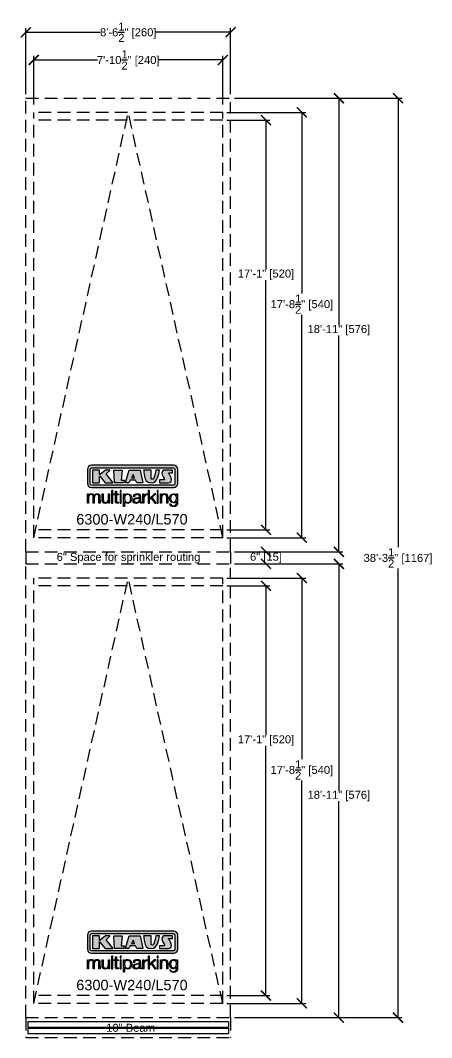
# Model space of a CAD drawing. Extents: x -210816 to 20092, y 4708 to 41486.
# Drawn here: x 19535 to 19740, y 9000 to 9508 of the extents above; entities that cross this region are included whole.
import ezdxf

# ---------------------------------------------------------------- set-up
doc = ezdxf.new("R2010")
doc.units = 0
doc.header["$MEASUREMENT"] = 0
doc.linetypes.add('DASHED', pattern=[0.2067, 0.1654, -0.0413])
doc.linetypes.add('HIDDEN', pattern=[9.525, 6.35, -3.175])
doc.layers.get('0').update_dxf_attribs({"linetype": 'CONTINUOUS'})
doc.layers.get('DEFPOINTS').update_dxf_attribs({"linetype": 'CONTINUOUS'})
for name, color, linetype in [('DIM', 6, 'CONTINUOUS'), ('KLAUS', 30, 'CONTINUOUS'), ('LOGO', 7, 'CONTINUOUS')]:
    doc.layers.add(name, color=color, linetype=linetype)
doc.styles.get("Standard").update_dxf_attribs({"font": 'arial.ttf'})
doc.dimstyles.get("Standard").update_dxf_attribs({"dimtxt": 5, "dimasz": 5, "dimexe": 2, "dimexo": 2, "dimgap": 0.09, "dimtad": 0, "dimtih": 1, "dimtoh": 1, "dimdec": 1, "dimzin": 0, "dimdsep": 46, "dimlunit": 4, "dimtxsty": 'Standard', "dimblk": 'ARCHTICK', "dimcen": -0.09, "dimadec": 0, "dimazin": 0, "dimtfac": 1, "dimtdec": 4, "dimtofl": 0, "dimtmove": 0, "dimatfit": 3, "dimldrblk": 'ARCHTICK', "dimfxl": 1, "dimtolj": 1, "dimtzin": 0, "dimarcsym": 0})

# ---------------------------------------------------------------- blocks, each defined once
blk = doc.blocks.new('_ARCHTICK')
at = {"color": 0, "linetype": 'ByBlock', "const_width": 0.15}
blk.add_lwpolyline([(-0.5, -0.5), (0.5, 0.5)], dxfattribs=at)
blk = doc.blocks.new('*D11096')
at = {"layer": 'DEFPOINTS', "color": 0}
for p in [(19635.75, 9462.21), (19635.75, 9249.66), (19675.3, 9249.66)]:
    blk.add_point(p, dxfattribs=at)
at = {"layer": 'DIM', "color": 0, "lineweight": -2}
for p, q in [((19637.75, 9462.21), (19677.3, 9462.21)), ((19675.3, 9462.21), (19675.3, 9371.7)), ((19675.3, 9249.66), (19675.3, 9361.04)), ((19637.75, 9249.66), (19677.3, 9249.66))]:
    blk.add_line(p, q, dxfattribs=at)
at = {"layer": 'DIM', "color": 0, "lineweight": -2, "xscale": 5, "yscale": 5, "zscale": 5}
for p, rotation in [((19675.3, 9462.21), 90), ((19675.3, 9249.66), 270)]:
    blk.add_blockref('_ARCHTICK', p, dxfattribs=dict(at, rotation=rotation))
at = {"layer": 'DIM', "color": 0, "insert": (19675.3, 9366.37), "char_height": 4, "attachment_point": 5}
blk.add_mtext('\\A1;17\'-8{\\H1.000000x;\\S1/2;}" [540]', dxfattribs=at)
blk = doc.blocks.new('*D11097')
at = {"layer": 'DEFPOINTS', "color": 0}
for p in [(19639.68, 9469.31), (19639.68, 9242.56), (19693.79, 9242.56)]:
    blk.add_point(p, dxfattribs=at)
at = {"layer": 'DIM', "color": 0, "lineweight": -2}
for p, q in [((19641.68, 9469.31), (19695.79, 9469.31)), ((19693.79, 9469.31), (19693.79, 9355.97)), ((19693.79, 9242.56), (19693.79, 9350.67)), ((19641.68, 9242.56), (19695.79, 9242.56))]:
    blk.add_line(p, q, dxfattribs=at)
at = {"layer": 'DIM', "color": 0, "lineweight": -2, "xscale": 5, "yscale": 5, "zscale": 5}
for p, rotation in [((19693.79, 9469.31), 90), ((19693.79, 9242.56), 270)]:
    blk.add_blockref('_ARCHTICK', p, dxfattribs=dict(at, rotation=rotation))
at = {"layer": 'DIM', "color": 0, "insert": (19693.79, 9353.32), "char_height": 4, "attachment_point": 5}
blk.add_mtext('\\A1;18\'-11" [576]', dxfattribs=at)
blk = doc.blocks.new('*D11098')
at = {"layer": 'DEFPOINTS', "color": 0}
for p in [(19635.75, 9458.31), (19635.75, 9253.56), (19657.36, 9253.56)]:
    blk.add_point(p, dxfattribs=at)
at = {"layer": 'DIM', "color": 0, "lineweight": -2}
for p, q in [((19637.75, 9458.31), (19659.36, 9458.31)), ((19657.36, 9458.31), (19657.36, 9383.71)), ((19657.36, 9253.56), (19657.36, 9378.4)), ((19637.75, 9253.56), (19659.36, 9253.56))]:
    blk.add_line(p, q, dxfattribs=at)
at = {"layer": 'DIM', "color": 0, "lineweight": -2, "xscale": 5, "yscale": 5, "zscale": 5}
for p, rotation in [((19657.36, 9458.31), 90), ((19657.36, 9253.56), 270)]:
    blk.add_blockref('_ARCHTICK', p, dxfattribs=dict(at, rotation=rotation))
at = {"layer": 'DIM', "color": 0, "insert": (19657.36, 9381.05), "char_height": 4, "attachment_point": 5}
blk.add_mtext('\\A1;17\'-1" [520]', dxfattribs=at)
blk = doc.blocks.new('*D11149')
at = {"layer": 'DEFPOINTS', "color": 0}
for p in [(19635.75, 9229.46), (19635.75, 9016.91), (19675.3, 9016.91)]:
    blk.add_point(p, dxfattribs=at)
at = {"layer": 'DIM', "color": 0, "lineweight": -2}
for p, q in [((19637.75, 9229.46), (19677.3, 9229.46)), ((19675.3, 9229.46), (19675.3, 9138.95)), ((19675.3, 9016.91), (19675.3, 9128.29)), ((19637.75, 9016.91), (19677.3, 9016.91))]:
    blk.add_line(p, q, dxfattribs=at)
at = {"layer": 'DIM', "color": 0, "lineweight": -2, "xscale": 5, "yscale": 5, "zscale": 5}
for p, rotation in [((19675.3, 9229.46), 90), ((19675.3, 9016.91), 270)]:
    blk.add_blockref('_ARCHTICK', p, dxfattribs=dict(at, rotation=rotation))
at = {"layer": 'DIM', "color": 0, "insert": (19675.3, 9133.62), "char_height": 4, "attachment_point": 5}
blk.add_mtext('\\A1;17\'-8{\\H1.000000x;\\S1/2;}" [540]', dxfattribs=at)
blk = doc.blocks.new('*D11150')
at = {"layer": 'DEFPOINTS', "color": 0}
for p in [(19639.68, 9236.56), (19639.68, 9009.81), (19693.79, 9009.81)]:
    blk.add_point(p, dxfattribs=at)
at = {"layer": 'DIM', "color": 0, "lineweight": -2}
for p, q in [((19641.68, 9236.56), (19695.79, 9236.56)), ((19693.79, 9236.56), (19693.79, 9123.22)), ((19693.79, 9009.81), (19693.79, 9117.92)), ((19641.68, 9009.81), (19695.79, 9009.81))]:
    blk.add_line(p, q, dxfattribs=at)
at = {"layer": 'DIM', "color": 0, "lineweight": -2, "xscale": 5, "yscale": 5, "zscale": 5}
for p, rotation in [((19693.79, 9236.56), 90), ((19693.79, 9009.81), 270)]:
    blk.add_blockref('_ARCHTICK', p, dxfattribs=dict(at, rotation=rotation))
at = {"layer": 'DIM', "color": 0, "insert": (19693.79, 9120.57), "char_height": 4, "attachment_point": 5}
blk.add_mtext('\\A1;18\'-11" [576]', dxfattribs=at)
blk = doc.blocks.new('*D11151')
at = {"layer": 'DEFPOINTS', "color": 0}
for p in [(19635.75, 9225.56), (19635.75, 9020.81), (19657.36, 9020.81)]:
    blk.add_point(p, dxfattribs=at)
at = {"layer": 'DIM', "color": 0, "lineweight": -2}
for p, q in [((19637.75, 9225.56), (19659.36, 9225.56)), ((19657.36, 9225.56), (19657.36, 9150.96)), ((19657.36, 9020.81), (19657.36, 9145.65)), ((19637.75, 9020.81), (19659.36, 9020.81))]:
    blk.add_line(p, q, dxfattribs=at)
at = {"layer": 'DIM', "color": 0, "lineweight": -2, "xscale": 5, "yscale": 5, "zscale": 5}
for p, rotation in [((19657.36, 9225.56), 90), ((19657.36, 9020.81), 270)]:
    blk.add_blockref('_ARCHTICK', p, dxfattribs=dict(at, rotation=rotation))
at = {"layer": 'DIM', "color": 0, "insert": (19657.36, 9148.3), "char_height": 4, "attachment_point": 5}
blk.add_mtext('\\A1;17\'-1" [520]', dxfattribs=at)
blk = doc.blocks.new('*D11180')
at = {"layer": 'DEFPOINTS', "color": 0}
for p in [(19639.68, 9242.56), (19639.68, 9236.56), (19657.36, 9236.56)]:
    blk.add_point(p, dxfattribs=at)
at = {"layer": 'DIM', "color": 0, "lineweight": -2}
for p, q in [((19641.68, 9242.56), (19659.36, 9242.56)), ((19657.36, 9242.56), (19657.36, 9242.22)), ((19641.68, 9236.56), (19659.36, 9236.56)), ((19657.36, 9236.56), (19657.36, 9236.91))]:
    blk.add_line(p, q, dxfattribs=at)
at = {"layer": 'DIM', "color": 0, "lineweight": -2, "xscale": 5, "yscale": 5, "zscale": 5}
for p, rotation in [((19657.36, 9242.56), 90), ((19657.36, 9236.56), 270)]:
    blk.add_blockref('_ARCHTICK', p, dxfattribs=dict(at, rotation=rotation))
at = {"layer": 'DIM', "color": 0, "insert": (19657.36, 9239.56), "char_height": 4, "attachment_point": 5}
blk.add_mtext('\\A1;6" [15]', dxfattribs=at)
blk = doc.blocks.new('*D11191')
at = {"layer": 'DEFPOINTS', "color": 0}
for p in [(19639.68, 9469.31), (19723.36, 9469.31), (19639.68, 9009.81)]:
    blk.add_point(p, dxfattribs=at)
at = {"layer": 'DIM', "color": 0, "lineweight": -2}
for p, q in [((19641.68, 9469.31), (19725.36, 9469.31)), ((19723.36, 9469.31), (19723.36, 9244.89)), ((19723.36, 9009.81), (19723.36, 9234.24)), ((19641.68, 9009.81), (19725.36, 9009.81))]:
    blk.add_line(p, q, dxfattribs=at)
at = {"layer": 'DIM', "color": 0, "lineweight": -2, "xscale": 5, "yscale": 5, "zscale": 5}
for p, rotation in [((19723.36, 9469.31), 90), ((19723.36, 9009.81), 270)]:
    blk.add_blockref('_ARCHTICK', p, dxfattribs=dict(at, rotation=rotation))
at = {"layer": 'DIM', "color": 0, "insert": (19723.36, 9239.56), "char_height": 4, "attachment_point": 5}
blk.add_mtext('\\A1;38\'-3{\\H1.000000x;\\S1/2;}" [1167]', dxfattribs=at)
blk = doc.blocks.new('KLAUS')
at = {"layer": 'LOGO'}
h = blk.add_hatch(color=8, dxfattribs=at)
h.dxf.hatch_style = 2
edge = h.paths.add_edge_path()
edge.add_spline(control_points=[(3.6, 29.09), (2.88, 29.09), (2.3, 28.51), (2.3, 27.8), (2.3, 27.8), (2.3, 16.11), (2.3, 16.11), (2.3, 15.39), (2.88, 14.81), (3.6, 14.81), (3.6, 14.81), (71.16, 14.81), (71.16, 14.81), (71.88, 14.81), (72.46, 15.39), (72.46, 16.11), (72.46, 16.11), (72.46, 27.8), (72.46, 27.8), (72.46, 28.51), (71.88, 29.09), (71.16, 29.09), (71.16, 29.09), (3.6, 29.09), (3.6, 29.09), (3.6, 29.09), (3.6, 29.09), (3.6, 29.09)], knot_values=[0, 0, 0, 0, 1, 1, 1, 2, 2, 2, 3, 3, 3, 4, 4, 4, 5, 5, 5, 6, 6, 6, 7, 7, 7, 8, 8, 8, 9, 9, 9, 9], degree=3, periodic=0)
edge = h.paths.add_edge_path()
edge.add_spline(control_points=[(3.35, 31.23), (3.35, 31.23), (71.47, 31.23), (71.47, 31.23), (73.26, 31.23), (74.71, 29.77), (74.71, 27.99), (74.71, 27.99), (74.71, 16.17), (74.71, 16.17), (74.71, 14.38), (73.26, 12.93), (71.47, 12.93), (71.47, 12.93), (3.35, 12.93), (3.35, 12.93), (1.56, 12.93), (0.11, 14.38), (0.11, 16.17), (0.11, 16.17), (0.11, 27.99), (0.11, 27.99), (0.11, 29.77), (1.56, 31.23), (3.35, 31.23), (3.35, 31.23), (3.35, 31.23), (3.35, 31.23)], knot_values=[0, 0, 0, 0, 1, 1, 1, 2, 2, 2, 3, 3, 3, 4, 4, 4, 5, 5, 5, 6, 6, 6, 7, 7, 7, 8, 8, 8, 9, 9, 9, 9], degree=3, periodic=0)
h = blk.add_hatch(color=8, dxfattribs=at)
h.dxf.hatch_style = 2
edge = h.paths.add_edge_path()
edge.add_spline(control_points=[(4.5, 27.33), (4.5, 27.33), (9.7, 27.33), (9.7, 27.33), (9.84, 27.33), (9.96, 27.22), (9.96, 27.08), (9.96, 27.08), (9.96, 23.69), (9.96, 23.69), (9.96, 23.69), (9.94, 23.64), (10.04, 23.59), (10.14, 23.53), (10.2, 23.57), (10.2, 23.57), (10.2, 23.57), (10.51, 23.75), (10.51, 23.75), (10.51, 23.75), (14.94, 27.33), (14.94, 27.33), (14.94, 27.33), (18.41, 27.33), (18.41, 27.33), (18.41, 27.33), (18.49, 27.33), (18.56, 27.2), (18.65, 27.04), (18.53, 26.91), (18.53, 26.91), (18.53, 26.91), (15.49, 24.11), (15.49, 24.11), (15.49, 24.11), (21.14, 17.06), (21.14, 17.06), (21.14, 17.06), (21.13, 16.91), (21.13, 16.91), (21.08, 16.84), (20.99, 16.82), (20.99, 16.82), (20.99, 16.82), (14.7, 16.82), (14.7, 16.82), (14.7, 16.82), (10.26, 22.17), (10.26, 22.17), (10.26, 22.17), (10.19, 22.24), (10.08, 22.21), (9.97, 22.18), (9.96, 22.11), (9.96, 22.11), (9.96, 22.11), (9.96, 17.08), (9.96, 17.08), (9.96, 16.94), (9.84, 16.82), (9.7, 16.82), (9.7, 16.82), (4.5, 16.82), (4.5, 16.82), (4.36, 16.82), (4.25, 16.94), (4.25, 17.08), (4.25, 17.08), (4.25, 27.08), (4.25, 27.08), (4.25, 27.22), (4.36, 27.33), (4.5, 27.33), (4.5, 27.33), (4.5, 27.33), (4.5, 27.33)], knot_values=[0, 0, 0, 0, 1, 1, 1, 2, 2, 2, 3, 3, 3, 4, 4, 4, 5, 5, 5, 6, 6, 6, 7, 7, 7, 8, 8, 8, 9, 9, 9, 10, 10, 10, 11, 11, 11, 12, 12, 12, 13, 13, 13, 14, 14, 14, 15, 15, 15, 16, 16, 16, 17, 17, 17, 18, 18, 18, 19, 19, 19, 20, 20, 20, 21, 21, 21, 22, 22, 22, 23, 23, 23, 24, 24, 24, 25, 25, 25, 25], degree=3, periodic=0)
h = blk.add_hatch(color=8, dxfattribs=at)
h.dxf.hatch_style = 2
h.paths.add_polyline_path([(22.42, 17.06), (21.97, 27.15), (22.24, 27.33), (28.55, 27.33), (28.86, 26.97), (28.01, 19.08), (30.26, 19.07), (30.44, 18.95), (30.08, 16.95), (29.49, 16.82), (22.6, 16.82)])
h = blk.add_hatch(color=8, dxfattribs=at)
h.paths.add_polyline_path([(36.52, 21.01), (38.93, 21.01), (37.87, 23.57)])
h.paths.add_polyline_path([(34.52, 27.33), (43.65, 27.33), (45.76, 16.94), (45.57, 16.82), (40.83, 16.82), (39.89, 18.95), (35.42, 18.95), (34.27, 16.82), (31.78, 16.82), (31.66, 17)])
h = blk.add_hatch(color=8, dxfattribs=at)
h.dxf.hatch_style = 2
edge = h.paths.add_edge_path()
edge.add_spline(control_points=[(52.69, 27.32), (52.69, 27.32), (52.88, 20.14), (52.88, 20.14), (53.01, 19.89), (53.2, 19.77), (53.43, 19.71), (53.91, 19.59), (54.43, 19.57), (54.64, 20.03), (55.23, 21.34), (56.27, 25.45), (56.6, 27.33), (56.6, 27.33), (59.77, 27.33), (59.77, 27.33), (58.77, 23.9), (58.56, 16.82), (52.63, 16.76), (48.72, 16.72), (48.01, 19.35), (47.27, 22.24), (46.89, 23.68), (46.54, 27.33), (46.54, 27.33), (46.54, 27.33), (52.69, 27.32), (52.69, 27.32), (52.69, 27.32), (52.69, 27.32), (52.69, 27.32)], knot_values=[0, 0, 0, 0, 1, 1, 1, 2, 2, 2, 3, 3, 3, 4, 4, 4, 5, 5, 5, 6, 6, 6, 7, 7, 7, 8, 8, 8, 9, 9, 9, 10, 10, 10, 10], degree=3, periodic=0)
h = blk.add_hatch(color=8, dxfattribs=at)
h.dxf.hatch_style = 2
edge = h.paths.add_edge_path()
edge.add_spline(control_points=[(64.46, 27.33), (64.46, 27.33), (70.31, 27.33), (70.31, 27.33), (70.31, 26.52), (70.31, 26.02), (70.31, 25.12), (70.31, 25.12), (67.3, 25.12), (67.3, 25.12), (67.24, 25.04), (67.25, 25.11), (67.25, 24.91), (67.25, 24.88), (69.73, 20.38), (69.73, 19.57), (69.73, 16.4), (67.22, 16.81), (65.9, 16.82), (65.9, 16.82), (59.59, 16.82), (59.59, 16.82), (59.59, 17.76), (59.59, 18.23), (59.59, 19.14), (59.59, 19.14), (63.75, 19.14), (63.75, 19.14), (63.82, 19.22), (63.81, 19.11), (63.81, 19.31), (63.81, 20.32), (61.58, 23.06), (61.58, 24.63), (61.58, 26.33), (62.83, 27.34), (64.46, 27.33), (64.46, 27.33), (64.46, 27.33), (64.46, 27.33)], knot_values=[0, 0, 0, 0, 1, 1, 1, 2, 2, 2, 3, 3, 3, 4, 4, 4, 5, 5, 5, 6, 6, 6, 7, 7, 7, 8, 8, 8, 9, 9, 9, 10, 10, 10, 11, 11, 11, 12, 12, 12, 13, 13, 13, 13], degree=3, periodic=0)
h = blk.add_hatch(color=30, dxfattribs=at)
h.dxf.hatch_style = 2
h.paths.add_polyline_path([(20.07, 0), (20.99, 0), (20.99, 10.45), (20.07, 10.45)])
h = blk.add_hatch(color=30, dxfattribs=at)
h.dxf.hatch_style = 2
edge = h.paths.add_edge_path()
edge.add_spline(control_points=[(24.22, 9.82), (24.22, 9.82), (23.3, 9.82), (23.3, 9.82), (23.3, 9.82), (23.3, 7.55), (23.3, 7.55), (23.3, 7.55), (21.98, 7.55), (21.98, 7.55), (21.98, 7.55), (21.98, 6.78), (21.98, 6.78), (21.98, 6.78), (23.3, 6.78), (23.3, 6.78), (23.3, 6.78), (23.3, 1.61), (23.3, 1.61), (23.28, 0.32), (23.71, -0.09), (24.94, -0.09), (25.22, -0.09), (25.48, -0.06), (25.76, -0.06), (25.76, -0.06), (25.76, 0.73), (25.76, 0.73), (25.5, 0.7), (25.23, 0.69), (24.97, 0.69), (24.31, 0.73), (24.22, 1.08), (24.22, 1.68), (24.22, 1.68), (24.22, 6.78), (24.22, 6.78), (24.22, 6.78), (25.76, 6.78), (25.76, 6.78), (25.76, 6.78), (25.76, 7.55), (25.76, 7.55), (25.76, 7.55), (24.22, 7.55), (24.22, 7.55), (24.22, 7.55), (24.22, 9.82), (24.22, 9.82), (24.22, 9.82), (24.22, 9.82), (24.22, 9.82)], knot_values=[0, 0, 0, 0, 1, 1, 1, 2, 2, 2, 3, 3, 3, 4, 4, 4, 5, 5, 5, 6, 6, 6, 7, 7, 7, 8, 8, 8, 9, 9, 9, 10, 10, 10, 11, 11, 11, 12, 12, 12, 13, 13, 13, 14, 14, 14, 15, 15, 15, 16, 16, 16, 17, 17, 17, 17], degree=3, periodic=0)
h = blk.add_hatch(color=30, dxfattribs=at)
h.paths.add_polyline_path([(27.1, 0), (28.03, 0), (28.03, 7.55), (27.1, 7.55)])
h.paths.add_polyline_path([(27.1, 8.98), (28.03, 8.98), (28.03, 10.45), (27.1, 10.45)])
h = blk.add_hatch(color=30, dxfattribs=at)
h.dxf.hatch_style = 2
h.paths.add_polyline_path([(50.4, 0), (51.32, 0), (51.32, 2.87), (52.82, 4.11), (55.8, 0), (56.96, 0), (53.52, 4.76), (56.74, 7.55), (55.51, 7.55), (51.32, 3.89), (51.32, 10.45), (50.4, 10.45)])
h = blk.add_hatch(color=30, dxfattribs=at)
h.paths.add_polyline_path([(57.74, 0), (58.66, 0), (58.66, 7.55), (57.74, 7.55)])
h.paths.add_polyline_path([(57.74, 8.98), (58.66, 8.98), (58.66, 10.45), (57.74, 10.45)])
h = blk.add_hatch(color=30, dxfattribs=at)
h.dxf.hatch_style = 2
edge = h.paths.add_edge_path()
edge.add_spline(control_points=[(0, 0), (0, 0), (0.92, 0), (0.92, 0), (0.92, 0), (0.92, 4.22), (0.92, 4.22), (0.94, 5.8), (1.58, 7), (3.18, 7), (4.35, 7), (4.77, 6.15), (4.76, 5.12), (4.76, 5.12), (4.76, 0), (4.76, 0), (4.76, 0), (5.68, 0), (5.68, 0), (5.68, 0), (5.68, 4.27), (5.68, 4.27), (5.68, 5.68), (6.14, 7), (7.73, 7), (9.05, 7), (9.52, 6.32), (9.52, 5.08), (9.52, 5.08), (9.52, 0), (9.52, 0), (9.52, 0), (10.44, 0), (10.44, 0), (10.44, 0), (10.44, 5.12), (10.44, 5.12), (10.44, 6.91), (9.59, 7.77), (7.94, 7.77), (6.94, 7.77), (5.99, 7.29), (5.54, 6.3), (5.26, 7.29), (4.36, 7.77), (3.37, 7.77), (2.17, 7.77), (1.38, 7.19), (0.89, 6.28), (0.89, 6.28), (0.85, 6.28), (0.85, 6.28), (0.85, 6.28), (0.85, 7.55), (0.85, 7.55), (0.85, 7.55), (0, 7.55), (0, 7.55), (0, 7.55), (0, 0), (0, 0), (0, 0), (0, 0), (0, 0)], knot_values=[0, 0, 0, 0, 1, 1, 1, 2, 2, 2, 3, 3, 3, 4, 4, 4, 5, 5, 5, 6, 6, 6, 7, 7, 7, 8, 8, 8, 9, 9, 9, 10, 10, 10, 11, 11, 11, 12, 12, 12, 13, 13, 13, 14, 14, 14, 15, 15, 15, 16, 16, 16, 17, 17, 17, 18, 18, 18, 19, 19, 19, 20, 20, 20, 21, 21, 21, 21], degree=3, periodic=0)
h = blk.add_hatch(color=30, dxfattribs=at)
h.dxf.hatch_style = 2
edge = h.paths.add_edge_path()
edge.add_spline(control_points=[(18.31, 7.55), (18.31, 7.55), (17.39, 7.55), (17.39, 7.55), (17.39, 7.55), (17.39, 3.59), (17.39, 3.59), (17.39, 2.05), (16.7, 0.56), (15.12, 0.56), (13.66, 0.56), (13.15, 1.27), (13.1, 2.64), (13.1, 2.64), (13.1, 7.55), (13.1, 7.55), (13.1, 7.55), (12.18, 7.55), (12.18, 7.55), (12.18, 7.55), (12.18, 2.65), (12.18, 2.65), (12.18, 0.89), (12.93, -0.22), (14.83, -0.22), (15.96, -0.22), (16.95, 0.35), (17.44, 1.36), (17.44, 1.36), (17.47, 1.36), (17.47, 1.36), (17.47, 1.36), (17.47, 0), (17.47, 0), (17.47, 0), (18.31, 0), (18.31, 0), (18.31, 0), (18.31, 7.55), (18.31, 7.55), (18.31, 7.55), (18.31, 7.55), (18.31, 7.55)], knot_values=[0, 0, 0, 0, 1, 1, 1, 2, 2, 2, 3, 3, 3, 4, 4, 4, 5, 5, 5, 6, 6, 6, 7, 7, 7, 8, 8, 8, 9, 9, 9, 10, 10, 10, 11, 11, 11, 12, 12, 12, 13, 13, 13, 14, 14, 14, 14], degree=3, periodic=0)
h = blk.add_hatch(color=30, dxfattribs=at)
edge = h.paths.add_edge_path()
edge.add_spline(control_points=[(35.84, 3.78), (35.84, 2.21), (35.12, 0.56), (33.37, 0.56), (31.4, 0.56), (30.72, 2.21), (30.72, 3.78), (30.72, 5.49), (31.33, 7), (33.37, 7), (35.12, 7), (35.84, 5.34), (35.84, 3.78), (35.84, 3.78), (35.84, 3.78), (35.84, 3.78)], knot_values=[0, 0, 0, 0, 1, 1, 1, 2, 2, 2, 3, 3, 3, 4, 4, 4, 5, 5, 5, 5], degree=3, periodic=0)
edge = h.paths.add_edge_path()
edge.add_spline(control_points=[(29.79, -2.8), (29.79, -2.8), (30.72, -2.8), (30.72, -2.8), (30.72, -2.8), (30.72, 1.43), (30.72, 1.43), (30.72, 1.43), (30.74, 1.43), (30.74, 1.43), (31.14, 0.35), (32.24, -0.22), (33.37, -0.22), (35.66, -0.22), (36.76, 1.64), (36.76, 3.78), (36.76, 5.91), (35.66, 7.77), (33.37, 7.77), (32.15, 7.77), (31.1, 7.14), (30.67, 6.12), (30.67, 6.12), (30.64, 6.12), (30.64, 6.12), (30.64, 6.12), (30.64, 7.55), (30.64, 7.55), (30.64, 7.55), (29.79, 7.55), (29.79, 7.55), (29.79, 7.55), (29.79, -2.8), (29.79, -2.8), (29.79, -2.8), (29.79, -2.8), (29.79, -2.8)], knot_values=[0, 0, 0, 0, 1, 1, 1, 2, 2, 2, 3, 3, 3, 4, 4, 4, 5, 5, 5, 6, 6, 6, 7, 7, 7, 8, 8, 8, 9, 9, 9, 10, 10, 10, 11, 11, 11, 12, 12, 12, 12], degree=3, periodic=0)
h = blk.add_hatch(color=30, dxfattribs=at)
edge = h.paths.add_edge_path()
edge.add_spline(control_points=[(43.03, 2.93), (43.04, 1.45), (41.8, 0.56), (40.39, 0.56), (39.53, 0.56), (38.71, 1.13), (38.71, 2.05), (38.71, 3.53), (40.66, 3.51), (42.22, 3.79), (42.47, 3.84), (42.88, 3.91), (43, 4.13), (43, 4.13), (43.03, 4.13), (43.03, 4.13), (43.03, 4.13), (43.03, 2.93), (43.03, 2.93), (43.03, 2.93), (43.03, 2.93), (43.03, 2.93)], knot_values=[0, 0, 0, 0, 1, 1, 1, 2, 2, 2, 3, 3, 3, 4, 4, 4, 5, 5, 5, 6, 6, 6, 7, 7, 7, 7], degree=3, periodic=0)
edge = h.paths.add_edge_path()
edge.add_spline(control_points=[(39.03, 5.24), (39.06, 6.47), (39.91, 7), (41.05, 7), (42.14, 7), (43.03, 6.69), (43.03, 5.45), (43.03, 4.61), (42.6, 4.51), (41.84, 4.42), (39.85, 4.19), (37.79, 4.11), (37.79, 1.99), (37.79, 0.47), (38.93, -0.22), (40.32, -0.22), (41.77, -0.22), (42.43, 0.34), (43.07, 1.32), (43.07, 1.32), (43.1, 1.32), (43.1, 1.32), (43.1, 0.53), (43.25, 0), (44.19, 0), (44.43, 0), (44.58, 0.01), (44.79, 0.06), (44.79, 0.06), (44.79, 0.83), (44.79, 0.83), (44.71, 0.81), (44.6, 0.78), (44.49, 0.78), (44.13, 0.78), (43.95, 0.98), (43.95, 1.33), (43.95, 1.33), (43.95, 5.34), (43.95, 5.34), (43.95, 7.36), (42.5, 7.77), (41.17, 7.77), (39.44, 7.77), (38.2, 7.01), (38.11, 5.24), (38.11, 5.24), (39.03, 5.24), (39.03, 5.24), (39.03, 5.24), (39.03, 5.24), (39.03, 5.24)], knot_values=[0, 0, 0, 0, 1, 1, 1, 2, 2, 2, 3, 3, 3, 4, 4, 4, 5, 5, 5, 6, 6, 6, 7, 7, 7, 8, 8, 8, 9, 9, 9, 10, 10, 10, 11, 11, 11, 12, 12, 12, 13, 13, 13, 14, 14, 14, 15, 15, 15, 16, 16, 16, 17, 17, 17, 17], degree=3, periodic=0)
h = blk.add_hatch(color=30, dxfattribs=at)
h.dxf.hatch_style = 2
edge = h.paths.add_edge_path()
edge.add_spline(control_points=[(45.79, 0), (45.79, 0), (46.71, 0), (46.71, 0), (46.71, 0), (46.71, 4.03), (46.71, 4.03), (46.71, 5.59), (47.85, 6.82), (49.52, 6.73), (49.52, 6.73), (49.52, 7.66), (49.52, 7.66), (48.16, 7.72), (47.14, 7), (46.67, 5.78), (46.67, 5.78), (46.64, 5.78), (46.64, 5.78), (46.64, 5.78), (46.64, 7.55), (46.64, 7.55), (46.64, 7.55), (45.79, 7.55), (45.79, 7.55), (45.79, 7.55), (45.79, 0), (45.79, 0), (45.79, 0), (45.79, 0), (45.79, 0)], knot_values=[0, 0, 0, 0, 1, 1, 1, 2, 2, 2, 3, 3, 3, 4, 4, 4, 5, 5, 5, 6, 6, 6, 7, 7, 7, 8, 8, 8, 9, 9, 9, 10, 10, 10, 10], degree=3, periodic=0)
h = blk.add_hatch(color=30, dxfattribs=at)
h.dxf.hatch_style = 2
edge = h.paths.add_edge_path()
edge.add_spline(control_points=[(60.41, 0), (60.41, 0), (61.33, 0), (61.33, 0), (61.33, 0), (61.33, 4.41), (61.33, 4.41), (61.36, 5.89), (62.24, 7), (63.7, 7), (65.2, 7), (65.62, 6.02), (65.62, 4.71), (65.62, 4.71), (65.62, 0), (65.62, 0), (65.62, 0), (66.54, 0), (66.54, 0), (66.54, 0), (66.54, 4.86), (66.54, 4.86), (66.54, 6.66), (65.9, 7.77), (63.78, 7.77), (62.71, 7.77), (61.7, 7.16), (61.36, 6.25), (61.36, 6.25), (61.33, 6.25), (61.33, 6.25), (61.33, 6.25), (61.33, 7.55), (61.33, 7.55), (61.33, 7.55), (60.41, 7.55), (60.41, 7.55), (60.41, 7.55), (60.41, 0), (60.41, 0), (60.41, 0), (60.41, 0), (60.41, 0)], knot_values=[0, 0, 0, 0, 1, 1, 1, 2, 2, 2, 3, 3, 3, 4, 4, 4, 5, 5, 5, 6, 6, 6, 7, 7, 7, 8, 8, 8, 9, 9, 9, 10, 10, 10, 11, 11, 11, 12, 12, 12, 13, 13, 13, 14, 14, 14, 14], degree=3, periodic=0)
h = blk.add_hatch(color=30, dxfattribs=at)
edge = h.paths.add_edge_path()
edge.add_spline(control_points=[(71.32, 0.86), (69.62, 0.86), (68.83, 2.34), (68.83, 3.86), (68.83, 5.43), (69.56, 7), (71.32, 7), (73.06, 7), (73.75, 5.34), (73.75, 3.86), (73.75, 2.33), (72.91, 0.86), (71.32, 0.86), (71.32, 0.86), (71.32, 0.86), (71.32, 0.86)], knot_values=[0, 0, 0, 0, 1, 1, 1, 2, 2, 2, 3, 3, 3, 4, 4, 4, 5, 5, 5, 5], degree=3, periodic=0)
edge = h.paths.add_edge_path()
edge.add_spline(control_points=[(74.67, 7.55), (74.67, 7.55), (73.75, 7.55), (73.75, 7.55), (73.75, 7.55), (73.75, 6.25), (73.75, 6.25), (73.75, 6.25), (73.72, 6.25), (73.72, 6.25), (73.35, 7.09), (72.41, 7.77), (71.32, 7.77), (69.13, 7.77), (67.9, 6.05), (67.9, 3.97), (67.9, 1.82), (68.9, 0.09), (71.32, 0.09), (72.4, 0.09), (73.29, 0.72), (73.72, 1.64), (73.72, 1.64), (73.75, 1.64), (73.75, 1.64), (73.75, 1.64), (73.75, 0.61), (73.75, 0.61), (73.75, -1.23), (73.01, -2.24), (71.32, -2.24), (70.29, -2.24), (69.31, -1.85), (69.1, -0.73), (69.1, -0.73), (68.18, -0.73), (68.18, -0.73), (68.31, -2.34), (69.81, -3.02), (71.32, -3.02), (73.79, -3.02), (74.65, -1.64), (74.67, 0.61), (74.67, 0.61), (74.67, 7.55), (74.67, 7.55), (74.67, 7.55), (74.67, 7.55), (74.67, 7.55)], knot_values=[0, 0, 0, 0, 1, 1, 1, 2, 2, 2, 3, 3, 3, 4, 4, 4, 5, 5, 5, 6, 6, 6, 7, 7, 7, 8, 8, 8, 9, 9, 9, 10, 10, 10, 11, 11, 11, 12, 12, 12, 13, 13, 13, 14, 14, 14, 15, 15, 15, 16, 16, 16, 16], degree=3, periodic=0)
for points in [[(22.42, 17.06), (21.97, 27.15), (22.24, 27.33), (28.55, 27.33), (28.86, 26.97), (28.01, 19.08), (30.26, 19.07), (30.44, 18.95), (30.08, 16.95), (29.49, 16.82), (22.6, 16.82), (22.42, 17.06), (22.42, 17.06)], [(34.52, 27.33), (43.65, 27.33), (45.76, 16.94), (45.57, 16.82), (40.83, 16.82), (39.89, 18.95), (35.42, 18.95), (34.27, 16.82), (31.78, 16.82), (31.66, 17), (34.52, 27.33), (34.52, 27.33)], [(36.52, 21.01), (38.93, 21.01), (37.87, 23.57), (36.52, 21.01), (36.52, 21.01)], [(20.07, 0), (20.99, 0), (20.99, 10.45), (20.07, 10.45), (20.07, 0), (20.07, 0)], [(27.1, 8.98), (28.03, 8.98), (28.03, 10.45), (27.1, 10.45), (27.1, 8.98), (27.1, 8.98)], [(50.4, 0), (51.32, 0), (51.32, 2.87), (52.82, 4.11), (55.8, 0), (56.96, 0), (53.52, 4.76), (56.74, 7.55), (55.51, 7.55), (51.32, 3.89), (51.32, 10.45), (50.4, 10.45), (50.4, 0), (50.4, 0)], [(57.74, 8.98), (58.66, 8.98), (58.66, 10.45), (57.74, 10.45), (57.74, 8.98), (57.74, 8.98)], [(27.1, 0), (28.03, 0), (28.03, 7.55), (27.1, 7.55), (27.1, 0), (27.1, 0)], [(57.74, 0), (58.66, 0), (58.66, 7.55), (57.74, 7.55), (57.74, 0), (57.74, 0)]]:
    blk.add_lwpolyline(points, dxfattribs=at)
for points, knots in [([(3.35, 31.23), (3.35, 31.23), (71.47, 31.23), (71.47, 31.23), (73.26, 31.23), (74.71, 29.77), (74.71, 27.99), (74.71, 27.99), (74.71, 16.17), (74.71, 16.17), (74.71, 14.38), (73.26, 12.93), (71.47, 12.93), (71.47, 12.93), (3.35, 12.93), (3.35, 12.93), (1.56, 12.93), (0.11, 14.38), (0.11, 16.17), (0.11, 16.17), (0.11, 27.99), (0.11, 27.99), (0.11, 29.77), (1.56, 31.23), (3.35, 31.23), (3.35, 31.23), (3.35, 31.23), (3.35, 31.23)], [0, 0, 0, 0, 1, 1, 1, 2, 2, 2, 3, 3, 3, 4, 4, 4, 5, 5, 5, 6, 6, 6, 7, 7, 7, 8, 8, 8, 9, 9, 9, 9]), ([(3.6, 29.09), (2.88, 29.09), (2.3, 28.51), (2.3, 27.8), (2.3, 27.8), (2.3, 16.11), (2.3, 16.11), (2.3, 15.39), (2.88, 14.81), (3.6, 14.81), (3.6, 14.81), (71.16, 14.81), (71.16, 14.81), (71.88, 14.81), (72.46, 15.39), (72.46, 16.11), (72.46, 16.11), (72.46, 27.8), (72.46, 27.8), (72.46, 28.51), (71.88, 29.09), (71.16, 29.09), (71.16, 29.09), (3.6, 29.09), (3.6, 29.09), (3.6, 29.09), (3.6, 29.09), (3.6, 29.09)], [0, 0, 0, 0, 1, 1, 1, 2, 2, 2, 3, 3, 3, 4, 4, 4, 5, 5, 5, 6, 6, 6, 7, 7, 7, 8, 8, 8, 9, 9, 9, 9]), ([(4.5, 27.33), (4.5, 27.33), (9.7, 27.33), (9.7, 27.33), (9.84, 27.33), (9.96, 27.22), (9.96, 27.08), (9.96, 27.08), (9.96, 23.69), (9.96, 23.69), (9.96, 23.69), (9.94, 23.64), (10.04, 23.59), (10.14, 23.53), (10.2, 23.57), (10.2, 23.57), (10.2, 23.57), (10.51, 23.75), (10.51, 23.75), (10.51, 23.75), (14.94, 27.33), (14.94, 27.33), (14.94, 27.33), (18.41, 27.33), (18.41, 27.33), (18.41, 27.33), (18.49, 27.33), (18.56, 27.2), (18.65, 27.04), (18.53, 26.91), (18.53, 26.91), (18.53, 26.91), (15.49, 24.11), (15.49, 24.11), (15.49, 24.11), (21.14, 17.06), (21.14, 17.06), (21.14, 17.06), (21.13, 16.91), (21.13, 16.91), (21.08, 16.84), (20.99, 16.82), (20.99, 16.82), (20.99, 16.82), (14.7, 16.82), (14.7, 16.82), (14.7, 16.82), (10.26, 22.17), (10.26, 22.17), (10.26, 22.17), (10.19, 22.24), (10.08, 22.21), (9.97, 22.18), (9.96, 22.11), (9.96, 22.11), (9.96, 22.11), (9.96, 17.08), (9.96, 17.08), (9.96, 16.94), (9.84, 16.82), (9.7, 16.82), (9.7, 16.82), (4.5, 16.82), (4.5, 16.82), (4.36, 16.82), (4.25, 16.94), (4.25, 17.08), (4.25, 17.08), (4.25, 27.08), (4.25, 27.08), (4.25, 27.22), (4.36, 27.33), (4.5, 27.33), (4.5, 27.33), (4.5, 27.33), (4.5, 27.33)], [0, 0, 0, 0, 1, 1, 1, 2, 2, 2, 3, 3, 3, 4, 4, 4, 5, 5, 5, 6, 6, 6, 7, 7, 7, 8, 8, 8, 9, 9, 9, 10, 10, 10, 11, 11, 11, 12, 12, 12, 13, 13, 13, 14, 14, 14, 15, 15, 15, 16, 16, 16, 17, 17, 17, 18, 18, 18, 19, 19, 19, 20, 20, 20, 21, 21, 21, 22, 22, 22, 23, 23, 23, 24, 24, 24, 25, 25, 25, 25]), ([(52.69, 27.32), (52.69, 27.32), (52.88, 20.14), (52.88, 20.14), (53.01, 19.89), (53.2, 19.77), (53.43, 19.71), (53.91, 19.59), (54.43, 19.57), (54.64, 20.03), (55.23, 21.34), (56.27, 25.45), (56.6, 27.33), (56.6, 27.33), (59.77, 27.33), (59.77, 27.33), (58.77, 23.9), (58.56, 16.82), (52.63, 16.76), (48.72, 16.72), (48.01, 19.35), (47.27, 22.24), (46.89, 23.68), (46.54, 27.33), (46.54, 27.33), (46.54, 27.33), (52.69, 27.32), (52.69, 27.32), (52.69, 27.32), (52.69, 27.32), (52.69, 27.32)], [0, 0, 0, 0, 1, 1, 1, 2, 2, 2, 3, 3, 3, 4, 4, 4, 5, 5, 5, 6, 6, 6, 7, 7, 7, 8, 8, 8, 9, 9, 9, 10, 10, 10, 10]), ([(64.46, 27.33), (64.46, 27.33), (70.31, 27.33), (70.31, 27.33), (70.31, 26.52), (70.31, 26.02), (70.31, 25.12), (70.31, 25.12), (67.3, 25.12), (67.3, 25.12), (67.24, 25.04), (67.25, 25.11), (67.25, 24.91), (67.25, 24.88), (69.73, 20.38), (69.73, 19.57), (69.73, 16.4), (67.22, 16.81), (65.9, 16.82), (65.9, 16.82), (59.59, 16.82), (59.59, 16.82), (59.59, 17.76), (59.59, 18.23), (59.59, 19.14), (59.59, 19.14), (63.75, 19.14), (63.75, 19.14), (63.82, 19.22), (63.81, 19.11), (63.81, 19.31), (63.81, 20.32), (61.58, 23.06), (61.58, 24.63), (61.58, 26.33), (62.83, 27.34), (64.46, 27.33), (64.46, 27.33), (64.46, 27.33), (64.46, 27.33)], [0, 0, 0, 0, 1, 1, 1, 2, 2, 2, 3, 3, 3, 4, 4, 4, 5, 5, 5, 6, 6, 6, 7, 7, 7, 8, 8, 8, 9, 9, 9, 10, 10, 10, 11, 11, 11, 12, 12, 12, 13, 13, 13, 13]), ([(24.22, 9.82), (24.22, 9.82), (23.3, 9.82), (23.3, 9.82), (23.3, 9.82), (23.3, 7.55), (23.3, 7.55), (23.3, 7.55), (21.98, 7.55), (21.98, 7.55), (21.98, 7.55), (21.98, 6.78), (21.98, 6.78), (21.98, 6.78), (23.3, 6.78), (23.3, 6.78), (23.3, 6.78), (23.3, 1.61), (23.3, 1.61), (23.28, 0.32), (23.71, -0.09), (24.94, -0.09), (25.22, -0.09), (25.48, -0.06), (25.76, -0.06), (25.76, -0.06), (25.76, 0.73), (25.76, 0.73), (25.5, 0.7), (25.23, 0.69), (24.97, 0.69), (24.31, 0.73), (24.22, 1.08), (24.22, 1.68), (24.22, 1.68), (24.22, 6.78), (24.22, 6.78), (24.22, 6.78), (25.76, 6.78), (25.76, 6.78), (25.76, 6.78), (25.76, 7.55), (25.76, 7.55), (25.76, 7.55), (24.22, 7.55), (24.22, 7.55), (24.22, 7.55), (24.22, 9.82), (24.22, 9.82), (24.22, 9.82), (24.22, 9.82), (24.22, 9.82)], [0, 0, 0, 0, 1, 1, 1, 2, 2, 2, 3, 3, 3, 4, 4, 4, 5, 5, 5, 6, 6, 6, 7, 7, 7, 8, 8, 8, 9, 9, 9, 10, 10, 10, 11, 11, 11, 12, 12, 12, 13, 13, 13, 14, 14, 14, 15, 15, 15, 16, 16, 16, 17, 17, 17, 17]), ([(0, 0), (0, 0), (0.92, 0), (0.92, 0), (0.92, 0), (0.92, 4.22), (0.92, 4.22), (0.94, 5.8), (1.58, 7), (3.18, 7), (4.35, 7), (4.77, 6.15), (4.76, 5.12), (4.76, 5.12), (4.76, 0), (4.76, 0), (4.76, 0), (5.68, 0), (5.68, 0), (5.68, 0), (5.68, 4.27), (5.68, 4.27), (5.68, 5.68), (6.14, 7), (7.73, 7), (9.05, 7), (9.52, 6.32), (9.52, 5.08), (9.52, 5.08), (9.52, 0), (9.52, 0), (9.52, 0), (10.44, 0), (10.44, 0), (10.44, 0), (10.44, 5.12), (10.44, 5.12), (10.44, 6.91), (9.59, 7.77), (7.94, 7.77), (6.94, 7.77), (5.99, 7.29), (5.54, 6.3), (5.26, 7.29), (4.36, 7.77), (3.37, 7.77), (2.17, 7.77), (1.38, 7.19), (0.89, 6.28), (0.89, 6.28), (0.85, 6.28), (0.85, 6.28), (0.85, 6.28), (0.85, 7.55), (0.85, 7.55), (0.85, 7.55), (0, 7.55), (0, 7.55), (0, 7.55), (0, 0), (0, 0), (0, 0), (0, 0), (0, 0)], [0, 0, 0, 0, 1, 1, 1, 2, 2, 2, 3, 3, 3, 4, 4, 4, 5, 5, 5, 6, 6, 6, 7, 7, 7, 8, 8, 8, 9, 9, 9, 10, 10, 10, 11, 11, 11, 12, 12, 12, 13, 13, 13, 14, 14, 14, 15, 15, 15, 16, 16, 16, 17, 17, 17, 18, 18, 18, 19, 19, 19, 20, 20, 20, 21, 21, 21, 21]), ([(18.31, 7.55), (18.31, 7.55), (17.39, 7.55), (17.39, 7.55), (17.39, 7.55), (17.39, 3.59), (17.39, 3.59), (17.39, 2.05), (16.7, 0.56), (15.12, 0.56), (13.66, 0.56), (13.15, 1.27), (13.1, 2.64), (13.1, 2.64), (13.1, 7.55), (13.1, 7.55), (13.1, 7.55), (12.18, 7.55), (12.18, 7.55), (12.18, 7.55), (12.18, 2.65), (12.18, 2.65), (12.18, 0.89), (12.93, -0.22), (14.83, -0.22), (15.96, -0.22), (16.95, 0.35), (17.44, 1.36), (17.44, 1.36), (17.47, 1.36), (17.47, 1.36), (17.47, 1.36), (17.47, 0), (17.47, 0), (17.47, 0), (18.31, 0), (18.31, 0), (18.31, 0), (18.31, 7.55), (18.31, 7.55), (18.31, 7.55), (18.31, 7.55), (18.31, 7.55)], [0, 0, 0, 0, 1, 1, 1, 2, 2, 2, 3, 3, 3, 4, 4, 4, 5, 5, 5, 6, 6, 6, 7, 7, 7, 8, 8, 8, 9, 9, 9, 10, 10, 10, 11, 11, 11, 12, 12, 12, 13, 13, 13, 14, 14, 14, 14]), ([(29.79, -2.8), (29.79, -2.8), (30.72, -2.8), (30.72, -2.8), (30.72, -2.8), (30.72, 1.43), (30.72, 1.43), (30.72, 1.43), (30.74, 1.43), (30.74, 1.43), (31.14, 0.35), (32.24, -0.22), (33.37, -0.22), (35.66, -0.22), (36.76, 1.64), (36.76, 3.78), (36.76, 5.91), (35.66, 7.77), (33.37, 7.77), (32.15, 7.77), (31.1, 7.14), (30.67, 6.12), (30.67, 6.12), (30.64, 6.12), (30.64, 6.12), (30.64, 6.12), (30.64, 7.55), (30.64, 7.55), (30.64, 7.55), (29.79, 7.55), (29.79, 7.55), (29.79, 7.55), (29.79, -2.8), (29.79, -2.8), (29.79, -2.8), (29.79, -2.8), (29.79, -2.8)], [0, 0, 0, 0, 1, 1, 1, 2, 2, 2, 3, 3, 3, 4, 4, 4, 5, 5, 5, 6, 6, 6, 7, 7, 7, 8, 8, 8, 9, 9, 9, 10, 10, 10, 11, 11, 11, 12, 12, 12, 12]), ([(35.84, 3.78), (35.84, 2.21), (35.12, 0.56), (33.37, 0.56), (31.4, 0.56), (30.72, 2.21), (30.72, 3.78), (30.72, 5.49), (31.33, 7), (33.37, 7), (35.12, 7), (35.84, 5.34), (35.84, 3.78), (35.84, 3.78), (35.84, 3.78), (35.84, 3.78)], [0, 0, 0, 0, 1, 1, 1, 2, 2, 2, 3, 3, 3, 4, 4, 4, 5, 5, 5, 5]), ([(39.03, 5.24), (39.06, 6.47), (39.91, 7), (41.05, 7), (42.14, 7), (43.03, 6.69), (43.03, 5.45), (43.03, 4.61), (42.6, 4.51), (41.84, 4.42), (39.85, 4.19), (37.79, 4.11), (37.79, 1.99), (37.79, 0.47), (38.93, -0.22), (40.32, -0.22), (41.77, -0.22), (42.43, 0.34), (43.07, 1.32), (43.07, 1.32), (43.1, 1.32), (43.1, 1.32), (43.1, 0.53), (43.25, 0), (44.19, 0), (44.43, 0), (44.58, 0.01), (44.79, 0.06), (44.79, 0.06), (44.79, 0.83), (44.79, 0.83), (44.71, 0.81), (44.6, 0.78), (44.49, 0.78), (44.13, 0.78), (43.95, 0.98), (43.95, 1.33), (43.95, 1.33), (43.95, 5.34), (43.95, 5.34), (43.95, 7.36), (42.5, 7.77), (41.17, 7.77), (39.44, 7.77), (38.2, 7.01), (38.11, 5.24), (38.11, 5.24), (39.03, 5.24), (39.03, 5.24), (39.03, 5.24), (39.03, 5.24), (39.03, 5.24)], [0, 0, 0, 0, 1, 1, 1, 2, 2, 2, 3, 3, 3, 4, 4, 4, 5, 5, 5, 6, 6, 6, 7, 7, 7, 8, 8, 8, 9, 9, 9, 10, 10, 10, 11, 11, 11, 12, 12, 12, 13, 13, 13, 14, 14, 14, 15, 15, 15, 16, 16, 16, 17, 17, 17, 17]), ([(43.03, 2.93), (43.04, 1.45), (41.8, 0.56), (40.39, 0.56), (39.53, 0.56), (38.71, 1.13), (38.71, 2.05), (38.71, 3.53), (40.66, 3.51), (42.22, 3.79), (42.47, 3.84), (42.88, 3.91), (43, 4.13), (43, 4.13), (43.03, 4.13), (43.03, 4.13), (43.03, 4.13), (43.03, 2.93), (43.03, 2.93), (43.03, 2.93), (43.03, 2.93), (43.03, 2.93)], [0, 0, 0, 0, 1, 1, 1, 2, 2, 2, 3, 3, 3, 4, 4, 4, 5, 5, 5, 6, 6, 6, 7, 7, 7, 7]), ([(45.79, 0), (45.79, 0), (46.71, 0), (46.71, 0), (46.71, 0), (46.71, 4.03), (46.71, 4.03), (46.71, 5.59), (47.85, 6.82), (49.52, 6.73), (49.52, 6.73), (49.52, 7.66), (49.52, 7.66), (48.16, 7.72), (47.14, 7), (46.67, 5.78), (46.67, 5.78), (46.64, 5.78), (46.64, 5.78), (46.64, 5.78), (46.64, 7.55), (46.64, 7.55), (46.64, 7.55), (45.79, 7.55), (45.79, 7.55), (45.79, 7.55), (45.79, 0), (45.79, 0), (45.79, 0), (45.79, 0), (45.79, 0)], [0, 0, 0, 0, 1, 1, 1, 2, 2, 2, 3, 3, 3, 4, 4, 4, 5, 5, 5, 6, 6, 6, 7, 7, 7, 8, 8, 8, 9, 9, 9, 10, 10, 10, 10]), ([(60.41, 0), (60.41, 0), (61.33, 0), (61.33, 0), (61.33, 0), (61.33, 4.41), (61.33, 4.41), (61.36, 5.89), (62.24, 7), (63.7, 7), (65.2, 7), (65.62, 6.02), (65.62, 4.71), (65.62, 4.71), (65.62, 0), (65.62, 0), (65.62, 0), (66.54, 0), (66.54, 0), (66.54, 0), (66.54, 4.86), (66.54, 4.86), (66.54, 6.66), (65.9, 7.77), (63.78, 7.77), (62.71, 7.77), (61.7, 7.16), (61.36, 6.25), (61.36, 6.25), (61.33, 6.25), (61.33, 6.25), (61.33, 6.25), (61.33, 7.55), (61.33, 7.55), (61.33, 7.55), (60.41, 7.55), (60.41, 7.55), (60.41, 7.55), (60.41, 0), (60.41, 0), (60.41, 0), (60.41, 0), (60.41, 0)], [0, 0, 0, 0, 1, 1, 1, 2, 2, 2, 3, 3, 3, 4, 4, 4, 5, 5, 5, 6, 6, 6, 7, 7, 7, 8, 8, 8, 9, 9, 9, 10, 10, 10, 11, 11, 11, 12, 12, 12, 13, 13, 13, 14, 14, 14, 14]), ([(74.67, 7.55), (74.67, 7.55), (73.75, 7.55), (73.75, 7.55), (73.75, 7.55), (73.75, 6.25), (73.75, 6.25), (73.75, 6.25), (73.72, 6.25), (73.72, 6.25), (73.35, 7.09), (72.41, 7.77), (71.32, 7.77), (69.13, 7.77), (67.9, 6.05), (67.9, 3.97), (67.9, 1.82), (68.9, 0.09), (71.32, 0.09), (72.4, 0.09), (73.29, 0.72), (73.72, 1.64), (73.72, 1.64), (73.75, 1.64), (73.75, 1.64), (73.75, 1.64), (73.75, 0.61), (73.75, 0.61), (73.75, -1.23), (73.01, -2.24), (71.32, -2.24), (70.29, -2.24), (69.31, -1.85), (69.1, -0.73), (69.1, -0.73), (68.18, -0.73), (68.18, -0.73), (68.31, -2.34), (69.81, -3.02), (71.32, -3.02), (73.79, -3.02), (74.65, -1.64), (74.67, 0.61), (74.67, 0.61), (74.67, 7.55), (74.67, 7.55), (74.67, 7.55), (74.67, 7.55), (74.67, 7.55)], [0, 0, 0, 0, 1, 1, 1, 2, 2, 2, 3, 3, 3, 4, 4, 4, 5, 5, 5, 6, 6, 6, 7, 7, 7, 8, 8, 8, 9, 9, 9, 10, 10, 10, 11, 11, 11, 12, 12, 12, 13, 13, 13, 14, 14, 14, 15, 15, 15, 16, 16, 16, 16]), ([(71.32, 0.86), (69.62, 0.86), (68.83, 2.34), (68.83, 3.86), (68.83, 5.43), (69.56, 7), (71.32, 7), (73.06, 7), (73.75, 5.34), (73.75, 3.86), (73.75, 2.33), (72.91, 0.86), (71.32, 0.86), (71.32, 0.86), (71.32, 0.86), (71.32, 0.86)], [0, 0, 0, 0, 1, 1, 1, 2, 2, 2, 3, 3, 3, 4, 4, 4, 5, 5, 5, 5])]:
    blk.add_open_spline(points, degree=3, knots=knots, dxfattribs=at)
blk = doc.blocks.new('A$C3822')
at = {"layer": 'KLAUS', "linetype": 'HIDDEN'}
for p, q in [((0, 0), (0, 226.75)), ((102.36, 0), (102.36, 224.77)), ((3.93, 7.1), (3.93, 219.65)), ((98.43, 219.65), (3.93, 219.65)), ((3.93, 7.1), (51.18, 219.65)), ((98.43, 7.1), (51.18, 219.65)), ((98.43, 7.1), (98.43, 219.65)), ((98.43, 7.1), (3.93, 7.1))]:
    blk.add_line(p, q, dxfattribs=at)
at = {"layer": 'KLAUS', "color": 4, "linetype": 'HIDDEN'}
for p, q in [((0, 226.75), (102.36, 226.75)), ((98.43, 215.75), (3.93, 215.75)), ((98.43, 11), (3.93, 11)), ((0, 0), (102.36, 0))]:
    blk.add_line(p, q, dxfattribs=at)
at = {"layer": 'KLAUS', "linetype": 'DASHED', "xscale": 0.6042342747489289, "yscale": 0.6042342747559075, "zscale": 0.604234274745576, "rotation": 0.01107024451872799}
blk.add_blockref('KLAUS', (30.75, 24.39), dxfattribs=at)
at = {"layer": 'KLAUS', "linetype": 'DASHED'}
blk.add_text('6300-W240/L570', height=5.1969, dxfattribs=at).set_placement((25.19, 13.69))
blk = doc.blocks.new('A$C23476')
at = {"layer": 'KLAUS', "color": 5, "linetype": 'HIDDEN'}
for p, q in [((0, 6), (102.36, 6)), ((0, 6), (0, 0)), ((102.36, 6), (102.36, 0)), ((0, 0), (102.36, 0))]:
    blk.add_line(p, q, dxfattribs=at)
at = {"layer": 'KLAUS', "color": 5, "linetype": 'DASHED'}
blk.add_text('6" Space for sprinkler routing', height=4, dxfattribs=at).set_placement((15.38, 1.49))
blk = doc.blocks.new('*D12205')
at = {"layer": 'DEFPOINTS', "color": 0}
for p in [(19639.68, 9502.23), (19537.32, 9469.31), (19639.68, 9469.31)]:
    blk.add_point(p, dxfattribs=at)
at = {"layer": 'DIM', "color": 0, "lineweight": -2}
for p, q in [((19537.32, 9471.31), (19537.32, 9504.23)), ((19537.32, 9502.23), (19574.69, 9502.23)), ((19639.68, 9502.23), (19602.31, 9502.23)), ((19639.68, 9471.31), (19639.68, 9504.23))]:
    blk.add_line(p, q, dxfattribs=at)
at = {"layer": 'DIM', "color": 0, "lineweight": -2, "xscale": 5, "yscale": 5, "zscale": 5, "rotation": 180}
blk.add_blockref('_ARCHTICK', (19537.32, 9502.23), dxfattribs=at)
at = {"layer": 'DIM', "color": 0, "lineweight": -2, "xscale": 5, "yscale": 5, "zscale": 5}
blk.add_blockref('_ARCHTICK', (19639.68, 9502.23), dxfattribs=at)
at = {"layer": 'DIM', "color": 0, "insert": (19588.5, 9502.23), "char_height": 4, "attachment_point": 5}
blk.add_mtext('\\A1;8\'-6{\\H1.000000x;\\S1/2;}" [260]', dxfattribs=at)
blk = doc.blocks.new('*D12206')
at = {"layer": 'DEFPOINTS', "color": 0}
for p in [(19635.75, 9488.38), (19541.25, 9464.19), (19635.75, 9464.19)]:
    blk.add_point(p, dxfattribs=at)
at = {"layer": 'DIM', "color": 0, "lineweight": -2}
for p, q in [((19541.25, 9466.19), (19541.25, 9490.38)), ((19541.25, 9488.38), (19573.16, 9488.38)), ((19635.75, 9488.38), (19603.84, 9488.38)), ((19635.75, 9466.19), (19635.75, 9490.38))]:
    blk.add_line(p, q, dxfattribs=at)
at = {"layer": 'DIM', "color": 0, "lineweight": -2, "xscale": 5, "yscale": 5, "zscale": 5, "rotation": 180}
blk.add_blockref('_ARCHTICK', (19541.25, 9488.38), dxfattribs=at)
at = {"layer": 'DIM', "color": 0, "lineweight": -2, "xscale": 5, "yscale": 5, "zscale": 5}
blk.add_blockref('_ARCHTICK', (19635.75, 9488.38), dxfattribs=at)
at = {"layer": 'DIM', "color": 0, "insert": (19588.5, 9488.38), "char_height": 4, "attachment_point": 5}
blk.add_mtext('\\A1;7\'-10{\\H1.000000x;\\S1/2;}" [240]', dxfattribs=at)
blk = doc.blocks.new('A$C31544')
at = {"layer": 'KLAUS', "color": 5, "linetype": 'HIDDEN'}
for p, q in [((0, 10), (102.36, 10)), ((0, 10), (0, 0)), ((102.36, 10), (102.36, 0)), ((0, 0), (102.36, 0))]:
    blk.add_line(p, q, dxfattribs=at)
at = {"layer": 'KLAUS'}
for p, q in [((1, 8), (101.36, 8)), ((1, 8), (1, 5.25)), ((1, 5.25), (101.36, 5.25)), ((101.36, 8), (101.36, 5.25)), ((1, 4.75), (101.36, 4.75)), ((1, 4.75), (1, 2)), ((1, 2), (101.36, 2)), ((101.36, 4.75), (101.36, 2))]:
    blk.add_line(p, q, dxfattribs=at)
at = {"layer": 'DIM', "linetype": 'DASHED'}
blk.add_text('10" Beam', height=4, dxfattribs=at).set_placement((40.17, 2.93))

msp = doc.modelspace()

# ---------------------------------------------------------------- block references
at = {"layer": 'DIM'}
for name, p in [('A$C3822', (19537.3205, 9242.564)), ('A$C23476', (19537.3205, 9236.564)), ('A$C3822', (19537.3205, 9009.814)), ('A$C31544', (19537.3205, 8999.814))]:
    msp.add_blockref(name, p, dxfattribs=at)

# ---------------------------------------------------------------- dimensions: what is measured, and where the dimension line sits
for base, p1, p2, picture, middle in [((19639.6827, 9502.2267), (19537.3205, 9469.314), (19639.6827, 9469.314), '*D12205', (19588.5016, 9502.2267)), ((19635.7516, 9488.3839), (19541.2516, 9464.189), (19635.7516, 9464.189), '*D12206', (19588.5016, 9488.3839))]:
    dim = msp.add_linear_dim(base=base, p1=p1, p2=p2, dimstyle='Standard', override={"dimtxt": 4}, dxfattribs=at)
    dim.commit()
    dim.dimension.update_dxf_attribs({"geometry": picture, "text_midpoint": middle})
for base, p1, p2, picture, middle in [((19693.7904847799, 9242.5639816421), (19639.6826751122, 9469.3139816421), (19639.6826751122, 9242.5639816421), '*D11097', (19693.7904847799, 9353.3198477686)), ((19675.3016123371, 9249.6639816421), (19635.75157275, 9462.2139816421), (19635.75157275, 9249.6639816421), '*D11096', (19675.3016123371, 9366.3708165518)), ((19657.3565302602, 9253.5639816421), (19635.75157275, 9458.3139816421), (19635.75157275, 9253.5639816421), '*D11098', (19657.3565302602, 9381.0531564328)), ((19693.7904847799, 9009.8139816421), (19639.6826751122, 9236.5639816421), (19639.6826751122, 9009.8139816421), '*D11150', (19693.7904847799, 9120.5698477686)), ((19675.3016123371, 9016.9139816421), (19635.75157275, 9229.4639816421), (19635.75157275, 9016.9139816421), '*D11149', (19675.3016123371, 9133.6208165518)), ((19657.3565302602, 9020.8139816421), (19635.75157275, 9225.5639816421), (19635.75157275, 9020.8139816421), '*D11151', (19657.3565302602, 9148.3031564328))]:
    dim = msp.add_linear_dim(base=base, p1=p1, p2=p2, angle=90, dimstyle='Standard', override={"dimtxt": 4}, dxfattribs=at)
    dim.commit()
    dim.dimension.update_dxf_attribs({"geometry": picture, "text_midpoint": middle, "dimtype": 160})
dim = msp.add_linear_dim(base=(19723.3637, 9469.314), p1=(19639.6827, 9009.814), p2=(19639.6827, 9469.314), angle=90, dimstyle='Standard', override={"dimtxt": 4}, dxfattribs=at)
dim.commit()
dim.dimension.update_dxf_attribs({"geometry": '*D11191', "text_midpoint": (19723.3637, 9239.564)})
dim = msp.add_aligned_dim(p1=(19639.6827, 9242.564), p2=(19639.6827, 9236.564), distance=17.6739, dimstyle='Standard', override={"dimtxt": 4}, dxfattribs=at)
dim.commit()
dim.dimension.update_dxf_attribs({"geometry": '*D11180', "text_midpoint": (19657.3565, 9239.564)})

doc.saveas('drawing.dxf')
